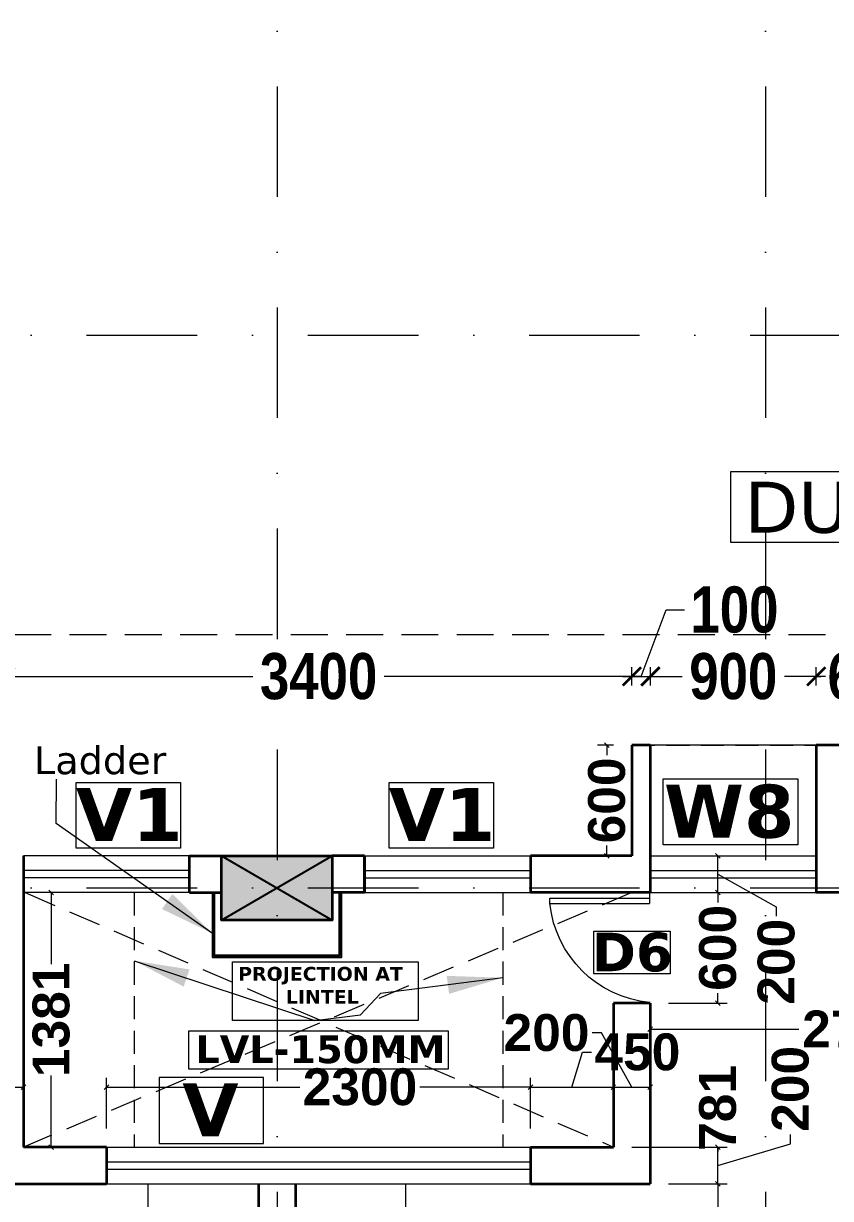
# Model space of a CAD drawing. Header units: millimetres. Extents: x -3092155 to 4513934, y -12317808 to 1850003.
# Drawn here: x -383710 to -379332, y -5516472 to -5510094 of the extents above; entities that cross this region are included whole.
import ezdxf

# ---------------------------------------------------------------- set-up
doc = ezdxf.new("R2010")
doc.units = ezdxf.units.MM
doc.header["$LTSCALE"] = 2
doc.header["$MEASUREMENT"] = 0
doc.header["$PDMODE"] = 34
doc.header["$PDSIZE"] = 500
for name, pattern in [('DASHDOT', [1, 0.5, -0.25, 0, -0.25]), ('DASHED2', [0.375, 0.25, -0.125]), ('HIDDEN', [0.375, 0.25, -0.125])]:
    doc.linetypes.add(name, pattern=pattern)
for name, color, linetype, lineweight, true_color in [('AEROW', 7, 'Continuous', 15, 0x0d0d0d), ('DOT', 7, 'DASHED2', 0, 0x89067c), ('duct text', 7, 'Continuous', 5, 0x30182a), ('partation wall', 7, 'Continuous', 20, 0x525023)]:
    doc.layers.add(name, color=color, linetype=linetype, lineweight=lineweight, true_color=true_color)
for name, color, linetype, lineweight in [('coloumn', 10, 'Continuous', 35), ('cornice', 12, 'Continuous', 25), ('D DIM', 250, 'Continuous', 9), ('D6', 10, 'Continuous', 5), ('DOOR', 27, 'Continuous', 5), ('glass', 5, 'Continuous', 15), ('GRID', 251, 'DASHDOT', 5), ('ldr', 11, 'Continuous', 25), ('PARGOLA', 115, 'DASHED2', 5), ('PROJ', 251, 'HIDDEN', 5), ('SILL', 74, 'Continuous', 9), ('taxe', 7, 'Continuous', 9), ('TEXT', 7, 'Continuous', 13), ('toi.dim.', 214, 'Continuous', 9), ('VENTI', 162, 'Continuous', 5), ('WAll', 250, 'Continuous', 35)]:
    doc.layers.add(name, color=color, linetype=linetype, lineweight=lineweight)
doc.styles.add('INNER DIM', font='ARIALNB.TTF', dxfattribs={"height": 250})
doc.styles.add('int dim', font='arialbd.ttf', dxfattribs={"height": 200})
doc.styles.add('style2', font='verdana.ttf')
doc.dimstyles.new('external final', dxfattribs={"dimscale": 0, "dimtxt": 250, "dimasz": 100, "dimexe": 50, "dimexo": 50, "dimgap": 50, "dimtad": 0, "dimdec": 0, "dimzin": 0, "dimdsep": 46, "dimtxsty": 'INNER DIM', "dimblk": 'ARCHTICK', "dimcen": 100, "dimdle": 50, "dimclrd": 256, "dimclre": 256, "dimclrt": 256, "dimadec": 0, "dimazin": 0, "dimtfac": 1, "dimtdec": 0, "dimtix": 1, "dimtmove": 1, "dimatfit": 3, "dimfxl": 50, "dimfxlon": 1, "dimtolj": 1, "dimtzin": 0, "dimlwd": -1, "dimlwe": -1, "dimarcsym": 1})
doc.dimstyles.new('INNER DIM', dxfattribs={"dimscale": 0, "dimtxt": 250, "dimasz": 100, "dimexe": 50, "dimexo": 50, "dimgap": 50, "dimtad": 0, "dimdec": 0, "dimzin": 0, "dimdsep": 46, "dimtxsty": 'INNER DIM', "dimblk": 'ARCHTICK', "dimcen": 100, "dimdle": 50, "dimclrd": 256, "dimclre": 256, "dimclrt": 256, "dimadec": 0, "dimazin": 0, "dimtfac": 1, "dimtdec": 0, "dimtix": 1, "dimtmove": 2, "dimatfit": 3, "dimfxl": 50, "dimfxlon": 1, "dimtolj": 1, "dimtzin": 0, "dimlwd": -1, "dimlwe": -1, "dimarcsym": 1})
doc.dimstyles.new('toilet detail', dxfattribs={"dimtxt": 150, "dimasz": 25, "dimexe": 50, "dimexo": 100, "dimgap": 25, "dimtad": 0, "dimdec": 0, "dimzin": 3, "dimdsep": 46, "dimtxsty": 'int dim', "dimblk": 'OBLIQUE', "dimcen": 90, "dimclrd": 214, "dimclre": 214, "dimclrt": 256, "dimadec": 0, "dimazin": 0, "dimtfac": 1, "dimtdec": 0, "dimtofl": 0, "dimtmove": 1, "dimatfit": 3, "dimfxl": 1, "dimfrac": 1, "dimtolj": 1, "dimtzin": 0, "dimlwd": -1, "dimlwe": -1, "dimarcsym": 1})

# ---------------------------------------------------------------- blocks, each defined once
blk = doc.blocks.new('_ArchTick')
at = {"color": 0, "linetype": 'ByBlock', "const_width": 0.15}
blk.add_lwpolyline([(-0.5, -0.5), (0.5, 0.5)], dxfattribs=at)
blk = doc.blocks.new('*D198')
at = {"layer": 'D DIM', "ltscale": 100, "transparency": 16777216}
for p, q in [((-383808.5, -5513688.2), (-383808.5, -5513588.2)), ((-380408.9, -5513688.2), (-380408.9, -5513588.2)), ((-383858.5, -5513638.2), (-382464.9, -5513638.2)), ((-380358.9, -5513638.2), (-381752.5, -5513638.2))]:
    blk.add_line(p, q, dxfattribs=at)
at = {"layer": 'Defpoints', "color": 0, "lineweight": 50, "ltscale": 100, "transparency": 16777216}
for p in [(-380408.9, -5513638.2), (-383808.5, -5514010.2), (-380408.9, -5514011.2)]:
    blk.add_point(p, dxfattribs=at)
at = {"layer": 'D DIM', "ltscale": 100, "transparency": 16777216, "xscale": 100, "yscale": 100, "zscale": 100, "rotation": 180}
blk.add_blockref('_ArchTick', (-383808.5, -5513638.2), dxfattribs=at)
at = {"layer": 'D DIM', "ltscale": 100, "transparency": 16777216, "xscale": 100, "yscale": 100, "zscale": 100}
blk.add_blockref('_ArchTick', (-380408.9, -5513638.2), dxfattribs=at)
at = {"layer": 'D DIM', "ltscale": 100, "transparency": 16777216, "insert": (-382108.7, -5513638.2), "char_height": 250, "attachment_point": 5, "style": 'INNER DIM'}
blk.add_mtext('\\A1;3400', dxfattribs=at)
blk = doc.blocks.new('*D199')
at = {"layer": 'D DIM', "ltscale": 100, "transparency": 16777216}
for p, q in [((-380358.9, -5513638.2), (-380223.4, -5513276.6)), ((-380223.4, -5513276.6), (-380123.4, -5513276.6)), ((-380408.9, -5513688.2), (-380408.9, -5513588.2)), ((-380308.9, -5513688.2), (-380308.9, -5513588.2)), ((-380458.9, -5513638.2), (-380258.9, -5513638.2))]:
    blk.add_line(p, q, dxfattribs=at)
at = {"layer": 'Defpoints', "color": 0, "lineweight": 50, "ltscale": 100, "transparency": 16777216}
for p in [(-380308.9, -5513638.2), (-380408.9, -5514011.2), (-380308.9, -5514011.2)]:
    blk.add_point(p, dxfattribs=at)
at = {"layer": 'D DIM', "ltscale": 100, "transparency": 16777216, "xscale": 100, "yscale": 100, "zscale": 100, "rotation": 180}
blk.add_blockref('_ArchTick', (-380408.9, -5513638.2), dxfattribs=at)
at = {"layer": 'D DIM', "ltscale": 100, "transparency": 16777216, "xscale": 100, "yscale": 100, "zscale": 100}
blk.add_blockref('_ArchTick', (-380308.9, -5513638.2), dxfattribs=at)
at = {"layer": 'D DIM', "ltscale": 100, "transparency": 16777216, "insert": (-379852.8, -5513276.6), "char_height": 250, "attachment_point": 5, "style": 'INNER DIM'}
blk.add_mtext('\\A1;100', dxfattribs=at)
blk = doc.blocks.new('*D200')
at = {"layer": 'D DIM', "ltscale": 100, "transparency": 16777216}
for p, q in [((-380308.9, -5513688.2), (-380308.9, -5513588.2)), ((-379408.9, -5513688.2), (-379408.9, -5513588.2)), ((-380358.9, -5513638.2), (-380136.3, -5513638.2)), ((-379358.9, -5513638.2), (-379581.4, -5513638.2))]:
    blk.add_line(p, q, dxfattribs=at)
at = {"layer": 'Defpoints', "color": 0, "lineweight": 50, "ltscale": 100, "transparency": 16777216}
for p in [(-379408.9, -5513638.2), (-380308.9, -5514011.2), (-379408.9, -5514011.2)]:
    blk.add_point(p, dxfattribs=at)
at = {"layer": 'D DIM', "ltscale": 100, "transparency": 16777216, "xscale": 100, "yscale": 100, "zscale": 100, "rotation": 180}
blk.add_blockref('_ArchTick', (-380308.9, -5513638.2), dxfattribs=at)
at = {"layer": 'D DIM', "ltscale": 100, "transparency": 16777216, "xscale": 100, "yscale": 100, "zscale": 100}
blk.add_blockref('_ArchTick', (-379408.9, -5513638.2), dxfattribs=at)
at = {"layer": 'D DIM', "ltscale": 100, "transparency": 16777216, "insert": (-379858.9, -5513638.2), "char_height": 250, "attachment_point": 5, "style": 'INNER DIM'}
blk.add_mtext('\\A1;900', dxfattribs=at)
blk = doc.blocks.new('*D201')
at = {"layer": 'D DIM', "ltscale": 100, "transparency": 16777216}
for p, q in [((-379408.9, -5513688.2), (-379408.9, -5513588.2)), ((-378808.9, -5513688.2), (-378808.9, -5513588.2)), ((-379408.9, -5513638.2), (-379384.7, -5513638.2)), ((-378808.9, -5513638.2), (-378833, -5513638.2))]:
    blk.add_line(p, q, dxfattribs=at)
at = {"layer": 'Defpoints', "color": 0, "lineweight": 50, "ltscale": 100, "transparency": 16777216}
for p in [(-378808.9, -5513638.2), (-379408.9, -5514011.2), (-378808.9, -5514011.2)]:
    blk.add_point(p, dxfattribs=at)
at = {"layer": 'D DIM', "ltscale": 100, "transparency": 16777216, "insert": (-379108.9, -5513638.2), "char_height": 250, "attachment_point": 5, "style": 'INNER DIM'}
blk.add_mtext('\\A1;600', dxfattribs=at)
blk = doc.blocks.new('S.F')
at = {"layer": 'coloumn', "ltscale": 100}
blk.add_hatch(color=256, dxfattribs=at).paths.add_polyline_path([(103635.5, -5822806.2), (103635.5, -5823156.2), (103035.5, -5823156.2), (103035.5, -5822806.2)])
blk.add_hatch(color=256, dxfattribs=at).paths.add_polyline_path([(103635.5, -5822806.2), (103635.5, -5823156.2), (103035.5, -5823156.2), (103035.5, -5822806.2)])
blk.add_hatch(color=256, dxfattribs=at).paths.add_polyline_path([(103635.5, -5822806.2), (103635.5, -5823156.2), (103035.5, -5823156.2), (103035.5, -5822806.2)])
at = {"layer": 'coloumn', "lineweight": 25, "ltscale": 100}
for p, q in [((103035.5, -5823156.2), (103635.5, -5822806.2)), ((103035.5, -5822806.2), (103635.5, -5823156.2)), ((103035.5, -5823156.2), (103635.5, -5822806.2)), ((103035.5, -5822806.2), (103635.5, -5823156.2)), ((103035.5, -5823156.2), (103635.5, -5822806.2)), ((103035.5, -5822806.2), (103635.5, -5823156.2))]:
    blk.add_line(p, q, dxfattribs=at)
at = {"layer": 'coloumn', "ltscale": 100}
blk.add_lwpolyline([(103635.5, -5822806.2), (103635.5, -5823156.2), (103035.5, -5823156.2), (103035.5, -5822806.2)], close=True, dxfattribs=at)
blk.add_lwpolyline([(103635.5, -5822806.2), (103635.5, -5823156.2), (103035.5, -5823156.2), (103035.5, -5822806.2)], close=True, dxfattribs=at)
blk.add_lwpolyline([(103635.5, -5822806.2), (103635.5, -5823156.2), (103035.5, -5823156.2), (103035.5, -5822806.2)], close=True, dxfattribs=at)
blk = doc.blocks.new('1000 DOOR R')
at = {"layer": 'DOOR', "color": 252, "ltscale": 200}
for p, q in [((-900, -900), (0, -900)), ((-900, -900), (-900, -950)), ((-900, -950), (0, -950)), ((0, -1000), (0, -900))]:
    blk.add_line(p, q, dxfattribs=at)
blk.add_arc((96, -1003), 1001, 95.4612, 174.0988, dxfattribs=at)
blk = doc.blocks.new('_Oblique')
at = {"color": 0, "linetype": 'ByBlock', "lineweight": -2}
blk.add_line((-0.5, -0.5), (0.5, 0.5), dxfattribs=at)
blk = doc.blocks.new('*D1200')
at = {"layer": 'Defpoints', "color": 0, "lineweight": 50, "ltscale": 100, "transparency": 16777216}
for p in [(-1461536.6, -5386220.7), (-1461169.9, -5386220.7), (-1461709.7, -5389089.5)]:
    blk.add_point(p, dxfattribs=at)
at = {"layer": 'toi.dim.', "color": 214, "ltscale": 100, "transparency": 16777216}
for p, q in [((-1461436.6, -5386220.7), (-1461119.9, -5386220.7)), ((-1461169.9, -5386220.7), (-1461169.9, -5387329.3)), ((-1461169.9, -5389089.5), (-1461169.9, -5387980.9)), ((-1461609.7, -5389089.5), (-1461119.9, -5389089.5))]:
    blk.add_line(p, q, dxfattribs=at)
at = {"layer": 'toi.dim.', "color": 214, "ltscale": 100, "transparency": 16777216, "xscale": 25, "yscale": 25, "zscale": 25}
for p, rotation in [((-1461169.9, -5386220.7), 90), ((-1461169.9, -5389089.5), 270)]:
    blk.add_blockref('_Oblique', p, dxfattribs=dict(at, rotation=rotation))
at = {"layer": 'toi.dim.', "ltscale": 100, "transparency": 16777216, "insert": (-1461169.9, -5387655.1), "char_height": 200, "attachment_point": 5, "rotation": 90, "style": 'int dim'}
blk.add_mtext('\\A1;2869', dxfattribs=at)
blk = doc.blocks.new('*D1201')
at = {"layer": 'Defpoints', "color": 0, "lineweight": 50, "ltscale": 100, "transparency": 16777216}
for p in [(-1461736.6, -5386020.7), (-1461169.9, -5386020.7), (-1461536.6, -5386220.7)]:
    blk.add_point(p, dxfattribs=at)
at = {"layer": 'toi.dim.', "color": 214, "ltscale": 100, "transparency": 16777216}
for p, q in [((-1460776, -5386002.6), (-1460776, -5385952.6)), ((-1461636.6, -5386020.7), (-1461119.9, -5386020.7)), ((-1461169.9, -5386120.7), (-1460776, -5386002.6)), ((-1461169.9, -5386220.7), (-1461169.9, -5386020.7)), ((-1461436.6, -5386220.7), (-1461119.9, -5386220.7))]:
    blk.add_line(p, q, dxfattribs=at)
at = {"layer": 'toi.dim.', "color": 214, "ltscale": 100, "transparency": 16777216, "xscale": 25, "yscale": 25, "zscale": 25}
for p, rotation in [((-1461169.9, -5386020.7), 90), ((-1461169.9, -5386220.7), 270)]:
    blk.add_blockref('_Oblique', p, dxfattribs=dict(at, rotation=rotation))
at = {"layer": 'toi.dim.', "ltscale": 100, "transparency": 16777216, "insert": (-1460776, -5385704.9), "char_height": 200, "attachment_point": 5, "rotation": 90, "style": 'int dim'}
blk.add_mtext('\\A1;200', dxfattribs=at)
blk = doc.blocks.new('*D1202')
at = {"layer": 'Defpoints', "color": 0, "lineweight": 50, "ltscale": 100, "transparency": 16777216}
for p in [(-1461536.6, -5385239.5), (-1461169.9, -5385239.5), (-1461736.6, -5386020.7)]:
    blk.add_point(p, dxfattribs=at)
at = {"layer": 'toi.dim.', "color": 214, "ltscale": 100, "transparency": 16777216}
for p, q in [((-1461436.6, -5385239.5), (-1461119.9, -5385239.5)), ((-1461169.9, -5385239.5), (-1461169.9, -5385214.5)), ((-1461636.6, -5386020.7), (-1461119.9, -5386020.7)), ((-1461169.9, -5386020.7), (-1461169.9, -5386045.7))]:
    blk.add_line(p, q, dxfattribs=at)
at = {"layer": 'toi.dim.', "color": 214, "ltscale": 100, "transparency": 16777216, "xscale": 25, "yscale": 25, "zscale": 25}
for p, rotation in [((-1461169.9, -5385239.5), 270), ((-1461169.9, -5386020.7), 90)]:
    blk.add_blockref('_Oblique', p, dxfattribs=dict(at, rotation=rotation))
at = {"layer": 'toi.dim.', "ltscale": 100, "transparency": 16777216, "insert": (-1461169.9, -5385808.4), "char_height": 200, "attachment_point": 5, "rotation": 90, "style": 'int dim'}
blk.add_mtext('\\A1;781', dxfattribs=at)
blk = doc.blocks.new('*D1203')
at = {"layer": 'Defpoints', "color": 0, "lineweight": 50, "ltscale": 100, "transparency": 16777216}
for p in [(-1461536.6, -5384639.5), (-1461169.9, -5384639.5), (-1461536.6, -5385239.5)]:
    blk.add_point(p, dxfattribs=at)
at = {"layer": 'toi.dim.', "color": 214, "ltscale": 100, "transparency": 16777216}
for p, q in [((-1461436.6, -5384639.5), (-1461119.9, -5384639.5)), ((-1461169.9, -5384639.5), (-1461169.9, -5384694.2)), ((-1461169.9, -5385239.5), (-1461169.9, -5385184.7)), ((-1461436.6, -5385239.5), (-1461119.9, -5385239.5))]:
    blk.add_line(p, q, dxfattribs=at)
at = {"layer": 'toi.dim.', "color": 214, "ltscale": 100, "transparency": 16777216, "xscale": 25, "yscale": 25, "zscale": 25}
for p, rotation in [((-1461169.9, -5384639.5), 90), ((-1461169.9, -5385239.5), 270)]:
    blk.add_blockref('_Oblique', p, dxfattribs=dict(at, rotation=rotation))
at = {"layer": 'toi.dim.', "ltscale": 100, "transparency": 16777216, "insert": (-1461169.9, -5384939.5), "char_height": 200, "attachment_point": 5, "rotation": 90, "style": 'int dim'}
blk.add_mtext('\\A1;600', dxfattribs=at)
blk = doc.blocks.new('*D1204')
at = {"layer": 'Defpoints', "color": 0, "lineweight": 50, "ltscale": 100, "transparency": 16777216}
for p in [(-1461536.6, -5384439.5), (-1461169.9, -5384439.5), (-1461536.6, -5384639.5)]:
    blk.add_point(p, dxfattribs=at)
at = {"layer": 'toi.dim.', "color": 214, "ltscale": 100, "transparency": 16777216}
for p, q in [((-1461436.6, -5384439.5), (-1461119.9, -5384439.5)), ((-1461169.9, -5384639.5), (-1461169.9, -5384439.5)), ((-1461169.9, -5384539.5), (-1460852.6, -5384717.3)), ((-1461436.6, -5384639.5), (-1461119.9, -5384639.5)), ((-1460852.6, -5384717.3), (-1460852.6, -5384767.3))]:
    blk.add_line(p, q, dxfattribs=at)
at = {"layer": 'toi.dim.', "color": 214, "ltscale": 100, "transparency": 16777216, "xscale": 25, "yscale": 25, "zscale": 25}
for p, rotation in [((-1461169.9, -5384439.5), 90), ((-1461169.9, -5384639.5), 270)]:
    blk.add_blockref('_Oblique', p, dxfattribs=dict(at, rotation=rotation))
at = {"layer": 'toi.dim.', "ltscale": 100, "transparency": 16777216, "insert": (-1460852.6, -5385015), "char_height": 200, "attachment_point": 5, "rotation": 90, "style": 'int dim'}
blk.add_mtext('\\A1;200', dxfattribs=at)
blk = doc.blocks.new('*D1220')
at = {"layer": 'Defpoints', "color": 0, "lineweight": 50, "ltscale": 100, "transparency": 16777216}
for p in [(-1464697.7, -5384639.5), (-1464786.1, -5386020.7), (-1464711.6, -5386020.7)]:
    blk.add_point(p, dxfattribs=at)
at = {"layer": 'toi.dim.', "color": 214, "ltscale": 100, "transparency": 16777216}
for p, q in [((-1464797.7, -5384639.5), (-1464836.1, -5384639.5)), ((-1464786.1, -5384639.5), (-1464786.1, -5385028.1)), ((-1464786.1, -5386020.7), (-1464786.1, -5385632.1)), ((-1464811.6, -5386020.7), (-1464836.1, -5386020.7))]:
    blk.add_line(p, q, dxfattribs=at)
at = {"layer": 'toi.dim.', "color": 214, "ltscale": 100, "transparency": 16777216, "xscale": 25, "yscale": 25, "zscale": 25}
for p, rotation in [((-1464786.1, -5384639.5), 90), ((-1464786.1, -5386020.7), 270)]:
    blk.add_blockref('_Oblique', p, dxfattribs=dict(at, rotation=rotation))
at = {"layer": 'toi.dim.', "ltscale": 100, "transparency": 16777216, "insert": (-1464786.1, -5385330.1), "char_height": 200, "attachment_point": 5, "rotation": 90, "style": 'int dim'}
blk.add_mtext('\\A1;1381', dxfattribs=at)
blk = doc.blocks.new('*D1222')
at = {"layer": 'Defpoints', "color": 0, "lineweight": 50, "ltscale": 100, "transparency": 16777216}
for p in [(-1458811.6, -5385295.7), (-1461536.6, -5385364.8), (-1458811.6, -5385381.3)]:
    blk.add_point(p, dxfattribs=at)
at = {"layer": 'toi.dim.', "color": 214, "ltscale": 100, "transparency": 16777216}
for p, q in [((-1461536.6, -5385381.3), (-1460729.5, -5385381.3)), ((-1458811.6, -5385381.3), (-1460073.4, -5385381.3)), ((-1458811.6, -5385395.7), (-1458811.6, -5385431.3)), ((-1461536.6, -5385464.8), (-1461536.6, -5385431.3))]:
    blk.add_line(p, q, dxfattribs=at)
at = {"layer": 'toi.dim.', "color": 214, "ltscale": 100, "transparency": 16777216, "xscale": 25, "yscale": 25, "zscale": 25, "rotation": 180}
blk.add_blockref('_Oblique', (-1461536.6, -5385381.3), dxfattribs=at)
at = {"layer": 'toi.dim.', "color": 214, "ltscale": 100, "transparency": 16777216, "xscale": 25, "yscale": 25, "zscale": 25}
blk.add_blockref('_Oblique', (-1458811.6, -5385381.3), dxfattribs=at)
at = {"layer": 'toi.dim.', "ltscale": 100, "transparency": 16777216, "insert": (-1460401.4, -5385381.3), "char_height": 200, "attachment_point": 5, "style": 'int dim'}
blk.add_mtext('\\A1;2725', dxfattribs=at)
blk = doc.blocks.new('*D1223')
at = {"layer": 'Defpoints', "color": 0, "lineweight": 50, "ltscale": 100, "transparency": 16777216}
for p in [(-1464936.6, -5385695.1), (-1465136.6, -5385774.7), (-1464936.6, -5385774.7)]:
    blk.add_point(p, dxfattribs=at)
at = {"layer": 'toi.dim.', "color": 214, "ltscale": 100, "transparency": 16777216}
for p, q in [((-1465136.6, -5385674.7), (-1465136.6, -5385645.1)), ((-1464936.6, -5385674.7), (-1464936.6, -5385645.1)), ((-1465136.6, -5385695.1), (-1464936.6, -5385695.1))]:
    blk.add_line(p, q, dxfattribs=at)
at = {"layer": 'toi.dim.', "color": 214, "ltscale": 100, "transparency": 16777216, "xscale": 25, "yscale": 25, "zscale": 25, "rotation": 180}
blk.add_blockref('_Oblique', (-1465136.6, -5385695.1), dxfattribs=at)
at = {"layer": 'toi.dim.', "color": 214, "ltscale": 100, "transparency": 16777216, "xscale": 25, "yscale": 25, "zscale": 25}
blk.add_blockref('_Oblique', (-1464936.6, -5385695.1), dxfattribs=at)
at = {"layer": 'toi.dim.', "ltscale": 100, "transparency": 16777216, "insert": (-1465270.1, -5385531), "char_height": 200, "attachment_point": 5, "style": 'int dim'}
blk.add_mtext('\\A1;200', dxfattribs=at)
blk = doc.blocks.new('*D1224')
at = {"layer": 'Defpoints', "color": 0, "lineweight": 50, "ltscale": 100, "transparency": 16777216}
for p in [(-1462186.6, -5385695.1), (-1464486.6, -5386020.7), (-1462186.6, -5386020.7)]:
    blk.add_point(p, dxfattribs=at)
at = {"layer": 'toi.dim.', "color": 214, "ltscale": 100, "transparency": 16777216}
for p, q in [((-1464486.6, -5385920.7), (-1464486.6, -5385645.1)), ((-1462186.6, -5385920.7), (-1462186.6, -5385645.1)), ((-1464486.6, -5385695.1), (-1463436.7, -5385695.1)), ((-1462186.6, -5385695.1), (-1462785.9, -5385695.1))]:
    blk.add_line(p, q, dxfattribs=at)
at = {"layer": 'toi.dim.', "color": 214, "ltscale": 100, "transparency": 16777216, "xscale": 25, "yscale": 25, "zscale": 25, "rotation": 180}
blk.add_blockref('_Oblique', (-1464486.6, -5385695.1), dxfattribs=at)
at = {"layer": 'toi.dim.', "color": 214, "ltscale": 100, "transparency": 16777216, "xscale": 25, "yscale": 25, "zscale": 25}
blk.add_blockref('_Oblique', (-1462186.6, -5385695.1), dxfattribs=at)
at = {"layer": 'toi.dim.', "ltscale": 100, "transparency": 16777216, "insert": (-1463111.3, -5385695.1), "char_height": 200, "attachment_point": 5, "style": 'int dim'}
blk.add_mtext('\\A1;2300', dxfattribs=at)
blk = doc.blocks.new('*D1225')
at = {"layer": 'Defpoints', "color": 0, "lineweight": 50, "ltscale": 100, "transparency": 16777216}
for p in [(-1461736.6, -5385695.1), (-1462186.6, -5386020.7), (-1461736.6, -5386020.7)]:
    blk.add_point(p, dxfattribs=at)
at = {"layer": 'toi.dim.', "color": 214, "ltscale": 100, "transparency": 16777216}
for p, q in [((-1461961.6, -5385695.1), (-1461904.7, -5385505.5)), ((-1461904.7, -5385505.5), (-1461854.7, -5385505.5)), ((-1462186.6, -5385920.7), (-1462186.6, -5385645.1)), ((-1461736.6, -5385920.7), (-1461736.6, -5385645.1)), ((-1462186.6, -5385695.1), (-1461736.6, -5385695.1))]:
    blk.add_line(p, q, dxfattribs=at)
at = {"layer": 'toi.dim.', "color": 214, "ltscale": 100, "transparency": 16777216, "xscale": 25, "yscale": 25, "zscale": 25, "rotation": 180}
blk.add_blockref('_Oblique', (-1462186.6, -5385695.1), dxfattribs=at)
at = {"layer": 'toi.dim.', "color": 214, "ltscale": 100, "transparency": 16777216, "xscale": 25, "yscale": 25, "zscale": 25}
blk.add_blockref('_Oblique', (-1461736.6, -5385695.1), dxfattribs=at)
at = {"layer": 'toi.dim.', "ltscale": 100, "transparency": 16777216, "insert": (-1461606.1, -5385505.5), "char_height": 200, "attachment_point": 5, "style": 'int dim'}
blk.add_mtext('\\A1;450', dxfattribs=at)
blk = doc.blocks.new('*D1226')
at = {"layer": 'Defpoints', "color": 0, "lineweight": 50, "ltscale": 100, "transparency": 16777216}
for p in [(-1461536.6, -5385695.1), (-1461736.6, -5386020.7), (-1461536.6, -5386020.7)]:
    blk.add_point(p, dxfattribs=at)
at = {"layer": 'toi.dim.', "color": 214, "ltscale": 100, "transparency": 16777216}
for p, q in [((-1461801.7, -5385400.6), (-1461851.7, -5385400.6)), ((-1461636.6, -5385695.1), (-1461801.7, -5385400.6)), ((-1461736.6, -5385920.7), (-1461736.6, -5385645.1)), ((-1461536.6, -5385920.7), (-1461536.6, -5385645.1)), ((-1461736.6, -5385695.1), (-1461536.6, -5385695.1))]:
    blk.add_line(p, q, dxfattribs=at)
at = {"layer": 'toi.dim.', "color": 214, "ltscale": 100, "transparency": 16777216, "xscale": 25, "yscale": 25, "zscale": 25, "rotation": 180}
blk.add_blockref('_Oblique', (-1461736.6, -5385695.1), dxfattribs=at)
at = {"layer": 'toi.dim.', "color": 214, "ltscale": 100, "transparency": 16777216, "xscale": 25, "yscale": 25, "zscale": 25}
blk.add_blockref('_Oblique', (-1461536.6, -5385695.1), dxfattribs=at)
at = {"layer": 'toi.dim.', "ltscale": 100, "transparency": 16777216, "insert": (-1462099.4, -5385400.6), "char_height": 200, "attachment_point": 5, "style": 'int dim'}
blk.add_mtext('\\A1;200', dxfattribs=at)
blk = doc.blocks.new('*D1228')
at = {"layer": 'Defpoints', "color": 0, "lineweight": 50, "ltscale": 100, "transparency": 16777216}
for p in [(-1461772.1, -5383839.5), (-1461636.6, -5383839.5), (-1461636.6, -5384439.5)]:
    blk.add_point(p, dxfattribs=at)
at = {"layer": 'toi.dim.', "color": 214, "ltscale": 100, "transparency": 16777216}
for p, q in [((-1461736.6, -5383839.5), (-1461822.1, -5383839.5)), ((-1461772.1, -5383839.5), (-1461772.1, -5383894.2)), ((-1461736.6, -5384439.5), (-1461822.1, -5384439.5)), ((-1461772.1, -5384439.5), (-1461772.1, -5384384.7))]:
    blk.add_line(p, q, dxfattribs=at)
at = {"layer": 'toi.dim.', "color": 214, "ltscale": 100, "transparency": 16777216, "xscale": 25, "yscale": 25, "zscale": 25}
for p, rotation in [((-1461772.1, -5383839.5), 90), ((-1461772.1, -5384439.5), 270)]:
    blk.add_blockref('_Oblique', p, dxfattribs=dict(at, rotation=rotation))
at = {"layer": 'toi.dim.', "ltscale": 100, "transparency": 16777216, "insert": (-1461772.1, -5384139.5), "char_height": 200, "attachment_point": 5, "rotation": 90, "style": 'int dim'}
blk.add_mtext('\\A1;600', dxfattribs=at)
blk = doc.blocks.new('hyh')
at = {"layer": 'duct text', "ltscale": 0.1}
blk.add_lwpolyline([(-116616.9, -5556515.6), (-115044.4, -5556515.6), (-115044.4, -5556901.7), (-116616.9, -5556901.7)], close=True, dxfattribs=at)
at = {"layer": 'duct text', "ltscale": 0.1, "insert": (-115832.3, -5556712.1), "char_height": 276.639, "width": 1547.237, "attachment_point": 5, "style": 'style2'}
blk.add_mtext('\\pt3043;DUCT-F', dxfattribs=at)
blk = doc.blocks.new('7u6ujuj')
at = {"layer": 'D6', "ltscale": 0.1}
blk.add_lwpolyline([(-1461842.7, -5384848.9), (-1461427.8, -5384848.9), (-1461427.8, -5385080.6), (-1461842.7, -5385080.6)], close=True, dxfattribs=at)
at = {"layer": 'glass', "ltscale": 100}
for p, q in [((-1464036.6, -5384519.5), (-1464936.6, -5384519.5)), ((-1464036.6, -5384559.5), (-1464936.6, -5384559.5)), ((-1463086.2, -5384519.5), (-1462186.2, -5384519.5)), ((-1463086.2, -5384559.5), (-1462186.2, -5384559.5)), ((-1461536.6, -5384519.5), (-1460636.6, -5384519.5)), ((-1461536.6, -5384559.5), (-1460636.6, -5384559.5)), ((-1464486.6, -5386100.7), (-1462186.6, -5386100.7)), ((-1464486.6, -5386140.7), (-1462186.6, -5386140.7))]:
    blk.add_line(p, q, dxfattribs=at)
at = {"layer": 'ldr', "ltscale": 100}
for points in [[(-1463911.5, -5384639.5), (-1463911.5, -5384989.3), (-1463211.8, -5384989.3), (-1463211.8, -5384639.5)], [(-1463901.5, -5384639.5), (-1463901.5, -5384979.3), (-1463221.8, -5384979.3), (-1463221.8, -5384639.5)]]:
    blk.add_lwpolyline(points, dxfattribs=at)
at = {"layer": 'PARGOLA', "ltscale": 350}
for p, q in [((-1461636.6, -5384639.5), (-1464936.6, -5386020.7)), ((-1464927.7, -5384639.5), (-1461736.6, -5386020.7))]:
    blk.add_line(p, q, dxfattribs=at)
at = {"layer": 'partation wall', "ltscale": 100}
for p, q in [((-1464261.6, -5386220.7), (-1464261.6, -5389246.7)), ((-1462861.6, -5389246.7), (-1462861.6, -5386220.7))]:
    blk.add_line(p, q, dxfattribs=at)
at = {"layer": 'PROJ', "ltscale": 250}
for p, q in [((-1461636.6, -5383839.5), (-1460636.6, -5383839.5)), ((-1464336.6, -5384639.5), (-1464336.6, -5386020.7)), ((-1462336.6, -5384639.5), (-1462336.6, -5386020.7))]:
    blk.add_line(p, q, dxfattribs=at)
at = {"layer": 'SILL', "ltscale": 100}
for p, q in [((-1464036.6, -5384439.5), (-1464936.6, -5384439.5)), ((-1463086.2, -5384439.5), (-1462186.2, -5384439.5)), ((-1461536.6, -5384439.5), (-1460636.6, -5384439.5)), ((-1464036.6, -5384639.5), (-1464927.7, -5384639.5)), ((-1463086.2, -5384639.5), (-1462186.2, -5384639.5)), ((-1461536.6, -5384639.5), (-1460636.6, -5384639.5)), ((-1464486.6, -5386020.7), (-1462186.6, -5386020.7)), ((-1464486.6, -5386220.7), (-1462186.6, -5386220.7))]:
    blk.add_line(p, q, dxfattribs=at)
at = {"layer": 'taxe', "ltscale": 0.1}
blk.add_lwpolyline([(-1464039.7, -5385390.1), (-1462633.5, -5385390.1), (-1462633.5, -5385597.5), (-1464039.7, -5385597.5)], close=True, dxfattribs=at)
at = {"layer": 'TEXT', "ltscale": 100}
blk.add_lwpolyline([(-1463802.5, -5385016.1), (-1462795.1, -5385016.1), (-1462795.1, -5385333.8), (-1463802.5, -5385333.8)], close=True, dxfattribs=at)
at = {"layer": 'VENTI', "ltscale": 100}
for points in [[(-1464084.5, -5384398.6), (-1464650.6, -5384398.6), (-1464650.6, -5384041.4), (-1464084.5, -5384041.4)], [(-1462387.5, -5384398.6), (-1462953.7, -5384398.6), (-1462953.7, -5384041.4), (-1462387.5, -5384041.4)], [(-1460736.3, -5384380.1), (-1461465.9, -5384380.1), (-1461465.9, -5384023), (-1460736.3, -5384023)], [(-1464200.9, -5386001.3), (-1463634.8, -5386001.3), (-1463634.8, -5385644.2), (-1464200.9, -5385644.2)]]:
    blk.add_lwpolyline(points, close=True, dxfattribs=at)
at = {"layer": 'WAll', "ltscale": 100}
for p, q in [((-1461536.6, -5383839.5), (-1461636.6, -5383839.5)), ((-1461636.6, -5383839.5), (-1461636.6, -5384439.5)), ((-1461536.6, -5383839.5), (-1461536.6, -5384639.5)), ((-1460036.6, -5383839.5), (-1460636.6, -5383839.5)), ((-1460036.6, -5383839.5), (-1460636.6, -5383839.5)), ((-1460636.6, -5383839.5), (-1460636.6, -5384639.5)), ((-1464936.6, -5384439.5), (-1464936.6, -5384879.5)), ((-1464036.6, -5384639.5), (-1464036.6, -5384439.5)), ((-1464036.6, -5384439.5), (-1463861.6, -5384439.5)), ((-1463086.6, -5384439.5), (-1463261.6, -5384439.5)), ((-1463086.2, -5384439.5), (-1463261.2, -5384439.5)), ((-1463086.6, -5384639.5), (-1463086.6, -5384439.5)), ((-1463086.2, -5384639.5), (-1463086.2, -5384439.5)), ((-1463086.2, -5384439.5), (-1463086.2, -5384639.5)), ((-1461636.6, -5384439.5), (-1462186.2, -5384439.5)), ((-1462186.2, -5384439.5), (-1462186.2, -5384639.5)), ((-1464936.6, -5384539.5), (-1464936.6, -5386020.7)), ((-1464036.6, -5384639.5), (-1463861.6, -5384639.5)), ((-1463086.6, -5384639.5), (-1463261.6, -5384639.5)), ((-1463086.2, -5384639.5), (-1463261.2, -5384639.5)), ((-1461536.6, -5384639.5), (-1462186.2, -5384639.5)), ((-1460036.6, -5384639.5), (-1460636.6, -5384639.5)), ((-1461736.6, -5385239.5), (-1461736.6, -5386020.7)), ((-1461536.6, -5385239.5), (-1461736.6, -5385239.5)), ((-1461536.6, -5385239.5), (-1461536.6, -5386220.7)), ((-1464486.6, -5386020.7), (-1464936.6, -5386020.7)), ((-1464486.6, -5386020.7), (-1464486.6, -5386220.7)), ((-1462186.6, -5386020.7), (-1462186.6, -5386220.7)), ((-1462186.6, -5386020.7), (-1461736.6, -5386020.7)), ((-1465136.6, -5386220.7), (-1464936.6, -5386220.7)), ((-1465136.6, -5386220.7), (-1464486.6, -5386220.7)), ((-1463661.6, -5386220.7), (-1463661.6, -5389089.5)), ((-1463461.6, -5386220.7), (-1463461.6, -5389089.5)), ((-1462186.6, -5386220.7), (-1461536.6, -5386220.7))]:
    blk.add_line(p, q, dxfattribs=at)
at = {"layer": 'DOOR', "ltscale": 100, "extrusion": (0, 0, -1), "xscale": 0.5999999999997379, "yscale": 0.5999999999997379, "zscale": -0.6000000002695848, "rotation": 180}
blk.add_blockref('1000 DOOR R', (1461540.6, -5385239.5), dxfattribs=at)
at = {"layer": 'D6', "ltscale": 0.1, "insert": (-1461633.5, -5384964.1), "char_height": 210, "attachment_point": 5, "style": 'style2'}
blk.add_mtext('\\pt2310;{\\fVerdana|b1|i0|c0|p34;D6}', dxfattribs=at)
at = {"layer": 'taxe', "ltscale": 0.1, "char_height": 151.2, "attachment_point": 5, "style": 'style2'}
for s, insert in [('\\pt1663.2;Ladder', (-1464520.7, -5383922.7)), ('\\pt1663.2;{\\fVerdana|b1|i0|c0|p34;LVL-150MM}', (-1463326, -5385491.3))]:
    blk.add_mtext(s, dxfattribs=dict(at, insert=insert))
at = {"layer": 'TEXT', "ltscale": 100, "insert": (-1463976.9, -5385043), "char_height": 75, "width": 1331.504, "attachment_point": 1, "style": 'style2'}
blk.add_mtext('\\pi204.72;{\\fVerdana|b1|i0|c0|p34;PROJECTION AT \\P\\pi463.62;LINTEL}', dxfattribs=at)
at = {"layer": 'VENTI', "ltscale": 100, "insert": (-1461108.1, -5384200.6), "char_height": 287, "attachment_point": 5, "style": 'style2'}
blk.add_mtext('\\pt3157;{\\fVerdana|b1|i0|c0|p34;W8}', dxfattribs=at)
at = {"layer": 'VENTI', "ltscale": 0.1, "char_height": 287, "attachment_point": 5, "style": 'style2'}
for s, insert in [('\\pt3157;{\\fVerdana|b1|i0|c0|p34;V1}', (-1464362.9, -5384216.2)), ('\\pt3157;{\\fVerdana|b1|i0|c0|p34;V1}', (-1462665.9, -5384216.2)), ('\\pt3157;{\\fVerdana|b1|i0|c0|p34;V}', (-1463922.5, -5385819))]:
    blk.add_mtext(s, dxfattribs=dict(at, insert=insert))
at = {"layer": 'toi.dim.', "ltscale": 100}
for base, p1, p2, picture, middle in [((-1461772.1, -5383839.5), (-1461636.6, -5384439.5), (-1461636.6, -5383839.5), '*D1228', (-1461772.1, -5384139.5)), ((-1464786.1, -5386020.7), (-1464697.7, -5384639.5), (-1464711.6, -5386020.7), '*D1220', (-1464786.1, -5385330.1)), ((-1461169.9, -5384639.5), (-1461536.6, -5385239.5), (-1461536.6, -5384639.5), '*D1203', (-1461169.9, -5384939.5)), ((-1461169.9, -5386020.7), (-1461536.6, -5386220.7), (-1461736.6, -5386020.7), '*D1201', (-1460776, -5385927.6)), ((-1461169.9, -5386220.7), (-1461709.7, -5389089.5), (-1461536.6, -5386220.7), '*D1200', (-1461169.9, -5387655.1))]:
    dim = blk.add_linear_dim(base=base, p1=p1, p2=p2, angle=90, dimstyle='toilet detail', dxfattribs=at)
    dim.commit()
    dim.dimension.update_dxf_attribs({"geometry": picture, "text_midpoint": middle})
for base, p1, p2, picture, middle in [((-1461169.9, -5384439.5), (-1461536.6, -5384639.5), (-1461536.6, -5384439.5), '*D1204', (-1460852.6, -5384792.3)), ((-1461169.9, -5385239.5), (-1461736.6, -5386020.7), (-1461536.6, -5385239.5), '*D1202', (-1461169.9, -5385808.4))]:
    dim = blk.add_linear_dim(base=base, p1=p1, p2=p2, angle=90, dimstyle='toilet detail', dxfattribs=at)
    dim.commit()
    dim.dimension.update_dxf_attribs({"geometry": picture, "text_midpoint": middle, "dimtype": 160})
for base, p1, p2, picture, middle in [((-1461536.6, -5385695.1), (-1461736.6, -5386020.7), (-1461536.6, -5386020.7), '*D1226', (-1461876.7, -5385400.6)), ((-1458811.6, -5385381.3), (-1461536.6, -5385364.8), (-1458811.6, -5385295.7), '*D1222', (-1460401.4, -5385381.3)), ((-1464936.6, -5385695.1), (-1465136.6, -5385774.7), (-1464936.6, -5385774.7), '*D1223', (-1465270.1, -5385531)), ((-1462186.6, -5385695.1), (-1464486.6, -5386020.7), (-1462186.6, -5386020.7), '*D1224', (-1463111.3, -5385695.1))]:
    dim = blk.add_linear_dim(base=base, p1=p1, p2=p2, dimstyle='toilet detail', dxfattribs=at)
    dim.commit()
    dim.dimension.update_dxf_attribs({"geometry": picture, "text_midpoint": middle, "dimtype": 160})
dim = blk.add_linear_dim(base=(-1461736.6, -5385695.1), p1=(-1462186.6, -5386020.7), p2=(-1461736.6, -5386020.7), dimstyle='toilet detail', dxfattribs=at)
dim.commit()
dim.dimension.update_dxf_attribs({"geometry": '*D1225', "text_midpoint": (-1461829.7, -5385505.5)})
at = {"layer": 'AEROW', "ltscale": 100}
for points in [[(-1463911.5, -5384860.9), (-1464759.4, -5384265), (-1464758.3, -5384024.2)], [(-1464336.6, -5385009.3), (-1463355.3, -5385333.8), (-1463108.5, -5385303.9)], [(-1462336.6, -5385102), (-1462999.6, -5385188), (-1463108.5, -5385303.9)]]:
    blk.add_leader(points, dimstyle='INNER DIM', override={"dimscale": 1, "dimtxt": 200, "dimasz": 300, "dimfxl": 6, "dimfxlon": 1}, dxfattribs=at)

msp = doc.modelspace()

# ---------------------------------------------------------------- linework, layer by layer
at = {"layer": 'DOT', "ltscale": 400}
msp.add_line((-386759.3, -5513410.2), (-374234.3, -5513410.2), dxfattribs=at)
at = {"layer": 'DOT', "linetype": 'Continuous', "ltscale": 400}
msp.add_line((-377809.7, -5514011.2), (-380410.1, -5514011.2), dxfattribs=at)
at = {"layer": 'GRID', "color": 5, "ltscale": 600}
for p, q in [((-382333.9, -5499634.4), (-382333.9, -5584428.2)), ((-379683.9, -5499634.4), (-379683.9, -5584428.2))]:
    msp.add_line(p, q, dxfattribs=at)
at = {"layer": 'GRID', "color": 6, "ltscale": 600}
for p, q in [((-460173.8, -5511786.2), (-367334.4, -5511786.2)), ((-460173.8, -5514786.2), (-367334.4, -5514786.2))]:
    msp.add_line(p, q, dxfattribs=at)

# ---------------------------------------------------------------- block references
at = {"layer": 'coloumn'}
msp.add_blockref('S.F', (-485670.2, 308195), dxfattribs=at)
at = {"layer": 'cornice', "color": 3, "lineweight": 50}
msp.add_blockref('hyh', (-263254.8, 43989.8), dxfattribs=at)
at = {"layer": 'WAll'}
msp.add_blockref('7u6ujuj', (1081226.9, -130171.7), dxfattribs=at)

# ---------------------------------------------------------------- dimensions: what is measured, and where the dimension line sits
at = {"layer": 'D DIM', "ltscale": 100}
dim = msp.add_linear_dim(base=(-380308.9, -5513638.2), p1=(-380408.9, -5514011.2), p2=(-380308.9, -5514011.2), dimstyle='external final', override={"dimscale": 1}, dxfattribs=at)
dim.commit()
dim.dimension.update_dxf_attribs({"geometry": '*D199', "text_midpoint": (-380073.4, -5513276.6), "dimtype": 160})
for base, p1, p2, picture, middle in [((-380408.9, -5513638.2), (-383808.5, -5514010.2), (-380408.9, -5514011.2), '*D198', (-382108.7, -5513638.2)), ((-379408.9, -5513638.2), (-380308.9, -5514011.2), (-379408.9, -5514011.2), '*D200', (-379858.9, -5513638.2)), ((-378808.9, -5513638.2), (-379408.9, -5514011.2), (-378808.9, -5514011.2), '*D201', (-379108.9, -5513638.2))]:
    dim = msp.add_linear_dim(base=base, p1=p1, p2=p2, dimstyle='external final', override={"dimscale": 1}, dxfattribs=at)
    dim.commit()
    dim.dimension.update_dxf_attribs({"geometry": picture, "text_midpoint": middle})

doc.saveas('drawing.dxf')
